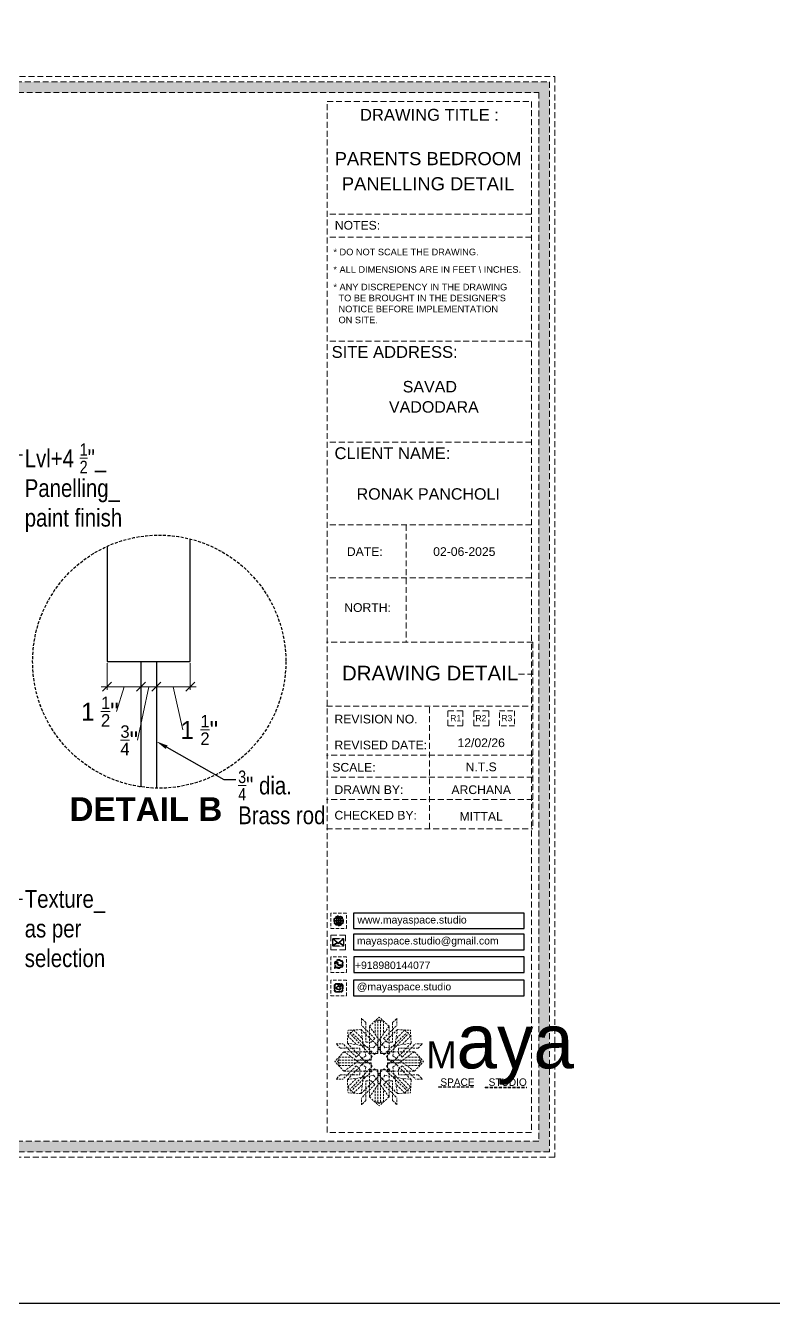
# Model space of a CAD drawing. Header units: millimetres. Extents: x 56222 to 3066687, y -650199 to -121287.
# Drawn here: x 134702 to 134828.1, y -184087.1 to -183871.5 of the extents above; entities that cross this region are included whole.
import ezdxf
from ezdxf import colors
from ezdxf.entities.mleader import LeaderData, LeaderLine
from ezdxf.enums import TextEntityAlignment as Align
from ezdxf.math import Vec2, Vec3

# ---------------------------------------------------------------- set-up
doc = ezdxf.new("R2010")
doc.units = ezdxf.units.MM
doc.header["$MEASUREMENT"] = 0
doc.header["$PDMODE"] = 35
doc.linetypes.add('DASHED', pattern=[0.75, 0.5, -0.25])
doc.linetypes.add('DASHEDX2', pattern=[1.5, 1, -0.5])
doc.layers.get('Defpoints').update_dxf_attribs({"color": 220})
for name, color, linetype, lineweight in [('DIM.', 250, 'Continuous', 13), ('Dimension', 10, 'DASHEDX2', 20), ('FURNITURE', 32, 'Continuous', 9), ('furniture dimensions', 1, 'DASHED', 0), ('NAME PLATE', 7, 'Continuous', 25), ('Text', 7, 'Continuous', 15), ('wall', 7, 'Continuous', 30), ('XX~SLAB ( BEAM )~ ( DIM )', 7, 'Continuous', 9)]:
    doc.layers.add(name, color=color, linetype=linetype, lineweight=lineweight)
doc.styles.add('Arial', font='arial.ttf')
doc.styles.add('century g', font='GOTHIC.TTF')
doc.styles.get("Standard").update_dxf_attribs({"font": 'arial.ttf', "height": 6})
doc.styles.add('style4', font='ARIALN.TTF')
doc.dimstyles.new('Archana', dxfattribs={"dimtxt": 2, "dimasz": 0.75, "dimexe": 0.5, "dimexo": 0.5, "dimgap": 0, "dimtad": 0, "dimzin": 0, "dimdsep": 46, "dimlunit": 4, "dimtxsty": 'century g', "dimblk": 'OBLIQUE', "dimcen": 0, "dimdle": 1, "dimclrd": 256, "dimclre": 256, "dimclrt": 256, "dimadec": 0, "dimazin": 0, "dimtfac": 1, "dimtofl": 0, "dimtmove": 1, "dimatfit": 3, "dimfxl": 1, "dimfxlon": 1, "dimtolj": 1, "dimtzin": 0, "dimlwd": -1, "dimlwe": -1, "dimarcsym": 0})

# ---------------------------------------------------------------- blocks, each defined once
blk = doc.blocks.new('FSFSF')
at = {"color": 42, "lineweight": 5, "true_color": 0xe0ac11}
for p, q in [((28600.03, 143.51), (28600.03, 140.16)), ((28602.15, 141.41), (28600.03, 143.51)), ((28603.86, 139.69), (28608.58, 144.08)), ((28607.9, 142.22), (28606.58, 142.22)), ((28606.58, 142.22), (28606.58, 135.84)), ((28607.9, 142.22), (28608.58, 142.85)), ((28607.9, 142.22), (28607.9, 126.58)), ((28613.31, 139.69), (28608.58, 144.08)), ((28609.27, 142.22), (28608.59, 142.85)), ((28609.27, 142.22), (28609.27, 126.58)), ((28609.27, 142.22), (28610.59, 142.22)), ((28610.59, 142.22), (28610.59, 135.84)), ((28615.02, 141.41), (28617.14, 143.51)), ((28617.14, 143.51), (28617.14, 140.16)), ((28593.19, 131.45), (28593.54, 137.71)), ((28593.39, 135), (28594.56, 136.12)), ((28599.8, 138.06), (28593.54, 137.71)), ((28595.12, 136.69), (28594.53, 136.69)), ((28594.56, 136.12), (28594.56, 136.71)), ((28605.17, 124.98), (28594.56, 136.12)), ((28596.24, 137.86), (28595.12, 136.69)), ((28606.27, 126.08), (28595.12, 136.69)), ((28596.24, 137.86), (28600.47, 133.65)), ((28601.03, 130), (28599.8, 138.06)), ((28599.8, 138.05), (28608.58, 129.56)), ((28606.47, 133.76), (28600.03, 140.16)), ((28602.15, 141.41), (28602.15, 131.95)), ((28603.86, 126.58), (28603.86, 139.69)), ((28603.86, 139.69), (28608.58, 133.02)), ((28613.31, 139.69), (28608.59, 133.02)), ((28617.37, 138.05), (28608.59, 129.56)), ((28610.7, 133.76), (28617.14, 140.16)), ((28610.9, 126.08), (28622.05, 136.69)), ((28612.02, 124.98), (28622.62, 136.12)), ((28613.31, 126.58), (28613.31, 139.69)), ((28615.02, 141.41), (28615.02, 131.95)), ((28616.14, 130), (28617.37, 138.06)), ((28620.93, 137.86), (28616.7, 133.65)), ((28617.37, 138.06), (28623.63, 137.71)), ((28620.93, 137.86), (28622.05, 136.69)), ((28622.05, 136.69), (28622.64, 136.69)), ((28622.62, 136.12), (28622.62, 136.71)), ((28623.8, 135), (28622.62, 136.12)), ((28624, 131.45), (28623.65, 137.71)), ((28587.73, 131.22), (28591.08, 131.22)), ((28589.84, 129.1), (28587.73, 131.22)), ((28597.49, 124.78), (28591.08, 131.22)), ((28593.19, 131.45), (28601.69, 122.67)), ((28601.25, 130.22), (28593.19, 131.45)), ((28593.39, 135), (28597.6, 130.78)), ((28605.86, 129.18), (28601.03, 130)), ((28602.07, 125.39), (28601.25, 130.22)), ((28604.75, 131.95), (28602.15, 131.95)), ((28606.47, 133.76), (28604.75, 131.95)), ((28605.86, 129.18), (28608.58, 133.02)), ((28611.31, 129.18), (28608.59, 133.02)), ((28610.7, 133.76), (28612.42, 131.95)), ((28611.31, 129.18), (28616.14, 130)), ((28612.42, 131.95), (28615.02, 131.95)), ((28615.12, 125.39), (28615.94, 130.22)), ((28623.99, 131.45), (28615.5, 122.67)), ((28615.94, 130.22), (28624, 131.45)), ((28623.8, 135), (28619.59, 130.78)), ((28619.7, 124.78), (28626.1, 131.22)), ((28629.45, 131.22), (28626.1, 131.22)), ((28627.34, 129.1), (28629.45, 131.22)), ((28591.56, 127.39), (28587.17, 122.66)), ((28589.03, 123.35), (28589.03, 124.67)), ((28589.03, 124.67), (28595.4, 124.67)), ((28589.84, 129.1), (28599.29, 129.1)), ((28604.66, 127.39), (28591.56, 127.39)), ((28591.56, 127.39), (28598.23, 122.67)), ((28597.49, 124.78), (28599.29, 126.5)), ((28602.07, 125.39), (28598.23, 122.67)), ((28599.29, 126.5), (28599.29, 129.1)), ((28605.17, 124.98), (28602.97, 122.67)), ((28603.68, 126.54), (28603.68, 127.39)), ((28604.66, 126.54), (28603.68, 126.54)), ((28604.71, 127.57), (28603.86, 127.57)), ((28607.9, 126.58), (28603.86, 126.58)), ((28604.66, 123.35), (28604.66, 127.39)), ((28604.7, 126.58), (28604.71, 127.57)), ((28606.27, 126.08), (28608.58, 128.27)), ((28607.9, 128.92), (28608.58, 129.56)), ((28607.9, 128.92), (28608.58, 128.27)), ((28609.27, 128.92), (28608.59, 129.56)), ((28609.27, 128.92), (28608.59, 128.27)), ((28610.9, 126.08), (28608.59, 128.27)), ((28609.27, 126.58), (28613.31, 126.58)), ((28612.02, 124.98), (28614.21, 122.67)), ((28612.46, 126.58), (28612.46, 127.57)), ((28612.46, 127.57), (28613.31, 127.57)), ((28612.52, 123.35), (28612.52, 127.39)), ((28612.52, 127.39), (28625.63, 127.39)), ((28612.52, 126.54), (28613.51, 126.54)), ((28613.51, 126.54), (28613.51, 127.39)), ((28615.12, 125.39), (28618.96, 122.67)), ((28627.34, 129.1), (28617.89, 129.1)), ((28617.89, 126.5), (28617.89, 129.1)), ((28619.7, 124.78), (28617.89, 126.5)), ((28625.63, 127.39), (28618.96, 122.67)), ((28628.16, 124.67), (28621.78, 124.67)), ((28625.63, 127.39), (28630.02, 122.66)), ((28628.16, 123.35), (28628.16, 124.67)), ((28591.56, 117.94), (28587.17, 122.66)), ((28589.03, 123.35), (28588.4, 122.67)), ((28589.03, 121.98), (28588.4, 122.65)), ((28589.03, 123.35), (28604.66, 123.35)), ((28589.03, 121.98), (28604.66, 121.98)), ((28589.03, 121.98), (28589.03, 120.66)), ((28589.03, 120.66), (28595.4, 120.66)), ((28597.49, 120.54), (28591.08, 114.11)), ((28591.56, 117.94), (28598.23, 122.65)), ((28604.66, 117.94), (28591.56, 117.94)), ((28593.19, 113.88), (28601.69, 122.65)), ((28605.17, 120.35), (28594.56, 109.2)), ((28606.27, 119.15), (28595.12, 108.54)), ((28597.49, 120.54), (28599.29, 118.83)), ((28602.07, 119.94), (28598.23, 122.65)), ((28599.29, 118.83), (28599.29, 116.23)), ((28602.07, 119.94), (28601.25, 115.1)), ((28602.33, 123.35), (28601.69, 122.67)), ((28602.33, 121.98), (28601.69, 122.65)), ((28602.33, 123.35), (28602.97, 122.67)), ((28602.33, 121.98), (28602.97, 122.65)), ((28605.17, 120.35), (28602.97, 122.65)), ((28604.66, 118.78), (28603.68, 118.78)), ((28603.68, 118.78), (28603.68, 117.94)), ((28607.9, 118.65), (28603.86, 118.65)), ((28603.86, 118.65), (28603.86, 105.54)), ((28604.71, 117.66), (28603.86, 117.66)), ((28604.66, 121.98), (28604.66, 117.94)), ((28604.7, 118.65), (28604.71, 117.66)), ((28606.27, 119.15), (28608.58, 116.96)), ((28607.9, 103.01), (28607.9, 118.65)), ((28610.9, 119.15), (28608.59, 116.96)), ((28609.27, 118.65), (28613.31, 118.65)), ((28609.27, 103.01), (28609.27, 118.65)), ((28610.9, 119.15), (28622.05, 108.54)), ((28612.02, 120.35), (28614.21, 122.65)), ((28612.02, 120.35), (28622.62, 109.2)), ((28612.46, 118.65), (28612.46, 117.66)), ((28612.46, 117.66), (28613.31, 117.66)), ((28628.16, 123.35), (28612.52, 123.35)), ((28612.52, 121.98), (28612.52, 117.94)), ((28628.16, 121.98), (28612.52, 121.98)), ((28612.52, 118.78), (28613.51, 118.78)), ((28612.52, 117.94), (28625.63, 117.94)), ((28613.31, 118.65), (28613.31, 105.54)), ((28613.51, 118.78), (28613.51, 117.94)), ((28614.85, 123.35), (28614.21, 122.67)), ((28614.85, 121.98), (28614.21, 122.65)), ((28614.85, 123.35), (28615.5, 122.67)), ((28614.85, 121.98), (28615.5, 122.65)), ((28615.12, 119.94), (28618.96, 122.65)), ((28615.12, 119.94), (28615.94, 115.1)), ((28623.99, 113.88), (28615.5, 122.65)), ((28619.7, 120.54), (28617.89, 118.83)), ((28617.89, 118.83), (28617.89, 116.23)), ((28625.63, 117.94), (28618.96, 122.65)), ((28619.7, 120.54), (28626.1, 114.11)), ((28628.16, 120.66), (28621.78, 120.66)), ((28625.63, 117.94), (28630.02, 122.66)), ((28628.16, 123.35), (28628.78, 122.67)), ((28628.16, 121.98), (28628.78, 122.65)), ((28628.16, 121.98), (28628.16, 120.66)), ((28589.84, 116.23), (28587.73, 114.11)), ((28587.73, 114.11), (28591.08, 114.11)), ((28589.84, 116.23), (28599.29, 116.23)), ((28601.25, 115.1), (28593.19, 113.87)), ((28593.19, 113.87), (28593.54, 107.62)), ((28593.39, 110.32), (28597.6, 114.55)), ((28596.24, 107.37), (28600.47, 111.58)), ((28599.8, 107.17), (28608.58, 115.67)), ((28601.03, 115.23), (28599.8, 107.17)), ((28606.47, 111.47), (28600.03, 105.07)), ((28605.86, 116.05), (28601.03, 115.23)), ((28602.15, 103.82), (28602.15, 113.27)), ((28604.75, 113.27), (28602.15, 113.27)), ((28603.86, 105.54), (28608.58, 112.21)), ((28606.47, 111.47), (28604.75, 113.27)), ((28605.86, 116.05), (28608.58, 112.21)), ((28607.9, 116.31), (28608.58, 116.96)), ((28607.9, 116.31), (28608.58, 115.67)), ((28609.27, 116.31), (28608.59, 116.96)), ((28609.27, 116.31), (28608.59, 115.67)), ((28611.31, 116.05), (28608.59, 112.21)), ((28617.37, 107.17), (28608.59, 115.67)), ((28613.31, 105.54), (28608.59, 112.21)), ((28610.7, 111.47), (28612.42, 113.27)), ((28610.7, 111.47), (28617.14, 105.07)), ((28611.31, 116.05), (28616.14, 115.23)), ((28612.42, 113.27), (28615.02, 113.27)), ((28615.02, 103.82), (28615.02, 113.27)), ((28615.94, 115.1), (28624, 113.87)), ((28616.14, 115.23), (28617.37, 107.17)), ((28620.93, 107.37), (28616.7, 111.58)), ((28627.34, 116.23), (28617.89, 116.23)), ((28623.8, 110.32), (28619.59, 114.55)), ((28624, 113.87), (28623.65, 107.62)), ((28629.45, 114.11), (28626.1, 114.11)), ((28627.34, 116.23), (28629.45, 114.11)), ((28593.39, 110.32), (28594.56, 109.2)), ((28599.8, 107.17), (28593.54, 107.52)), ((28595.12, 108.54), (28594.53, 108.54)), ((28594.56, 109.2), (28594.56, 108.61)), ((28596.24, 107.37), (28595.12, 108.54)), ((28600.03, 101.71), (28600.03, 105.07)), ((28603.86, 105.54), (28608.58, 101.15)), ((28606.58, 103.01), (28606.58, 109.38)), ((28613.31, 105.54), (28608.58, 101.15)), ((28610.59, 103.01), (28610.59, 109.38)), ((28617.14, 101.71), (28617.14, 105.07)), ((28617.37, 107.17), (28623.63, 107.52)), ((28620.93, 107.37), (28622.05, 108.54)), ((28622.05, 108.54), (28622.64, 108.54)), ((28623.8, 110.32), (28622.62, 109.2)), ((28622.62, 109.2), (28622.62, 108.61)), ((28602.15, 103.82), (28600.03, 101.71)), ((28607.9, 103.01), (28606.58, 103.01)), ((28607.9, 103.01), (28608.58, 102.38)), ((28609.27, 103.01), (28608.59, 102.38)), ((28609.27, 103.01), (28610.59, 103.01)), ((28615.02, 103.82), (28617.14, 101.71))]:
    blk.add_line(p, q, dxfattribs=at)
blk = doc.blocks.new('hgwg')
at = {"layer": 'Dimension', "true_color": 0xd39e00}
h = blk.add_hatch(color=42, dxfattribs=at)
h.dxf.hatch_style = 1
h.paths.add_polyline_path([(27505.71, 45.05), (27494.27, 45.05), (27494.27, 44.9), (27505.71, 44.9)])
h = blk.add_hatch(color=42, dxfattribs=at)
h.dxf.hatch_style = 1
h.paths.add_polyline_path([(27523.3, 44.9), (27509.68, 44.9), (27509.68, 44.75), (27523.3, 44.75)])
at = {"layer": 'Dimension', "color": 42, "true_color": 0xd39e00}
for p, q in [((27494.27, 45.05), (27505.71, 45.05)), ((27494.27, 44.9), (27494.27, 45.05)), ((27494.27, 44.9), (27505.71, 44.9)), ((27505.71, 45.05), (27505.71, 44.9)), ((27509.68, 44.9), (27523.3, 44.9)), ((27509.68, 44.9), (27509.68, 44.75)), ((27509.68, 44.75), (27523.3, 44.75)), ((27523.3, 44.75), (27523.3, 44.9))]:
    blk.add_line(p, q, dxfattribs=at)
at = {"layer": 'Dimension', "color": 42, "true_color": 0xd39e00, "attachment_point": 1}
for s, width, insert, char_height in [('{\\fCinzel|b0|i0|c0|p2;\\H1.5x;M\\fAmsterdam One|b0|i0|c0|p2;\\H2x;aya}', 85.3277, (27490.17, 69.17), 6), ('{\\fCinzel|b0|i0|c0|p0;SPACE     STUDIO}', 66.129, (27494.83, 47.86), 2.5)]:
    blk.add_mtext_dynamic_manual_height_columns(s, width=width, gutter_width=30, heights=[0], dxfattribs=dict(at, insert=insert, char_height=char_height))
blk = doc.blocks.new('aggerg')
at = {"layer": 'Dimension', "color": 42, "true_color": 0xd39e00}
blk.add_lwpolyline([(-1.41, 1.41), (1.41, 1.41), (1.41, -1.41), (-1.41, -1.41)], close=True, dxfattribs=at)
at = {"layer": 'NAME PLATE', "lineweight": 0, "insert": (-0.03, 0.62), "char_height": 1.151, "width": 2.2458, "attachment_point": 2, "style": 'Arial'}
blk.add_mtext('R3', dxfattribs=at)
blk = doc.blocks.new('QEGW4TG')
at = {"layer": 'Dimension', "true_color": 0x000000}
h = blk.add_hatch(color=18, dxfattribs=at)
h.dxf.hatch_style = 1
h.paths.add_polyline_path([(2.69, 1.93, 0.170513), (2.95, 1.97, 0.190337), (3.11, 2.18, 0.466684), (3.03, 2.29), (2.79, 2.37, 0.273721), (2.69, 2.34, 0.040749), (2.63, 2.27, -0.441282), (2.53, 2.25, -0.11828), (2.06, 2.64, -0.441282), (2.07, 2.74, 0.040749), (2.13, 2.81, 0.290083), (2.14, 2.92), (2.01, 3.18, 0.316231), (1.91, 3.2, 0.190337), (1.73, 3, 0.170513), (1.72, 2.74, 0.252784)], flags=0)
h.paths.add_polyline_path([(1.19, 1.98), (1.03, 1.3, 0.550912), (1.11, 1.23), (1.75, 1.39, 6.344125)])
h.paths.add_polyline_path([(1.81, 1.7), (1.4, 1.6), (1.5, 2.03, -9.071339)], flags=16)
h.paths.add_polyline_path([(2.95, 1.97, -0.203224), (2.64, 1.94, -0.231509), (1.75, 2.69, -0.209023), (1.73, 3, -0.17811), (1.89, 3.19, -0.370089), (2.01, 3.18), (2.17, 2.86, -0.071517), (2.06, 2.73, 0.321676), (2.05, 2.65, 0.126524), (2.55, 2.24, 0.312216), (2.62, 2.26, -0.041087), (2.68, 2.34, -0.290673), (2.79, 2.37), (3.13, 2.26, -0.24764)], flags=0)
h = blk.add_hatch(color=18, dxfattribs=at)
h.dxf.hatch_style = 1
h.paths.add_polyline_path([(2.69, 2.34, 0.040749), (2.63, 2.27, -0.441282), (2.53, 2.25, -0.11828), (2.06, 2.64, -0.441282), (2.07, 2.74, 0.040749), (2.13, 2.81, 0.290083), (2.14, 2.92), (2.01, 3.18, 0.316231), (1.91, 3.2, 0.190337), (1.73, 3, 0.170513), (1.72, 2.74, 0.252784), (2.69, 1.93, 0.170513), (2.95, 1.97, 0.190337), (3.11, 2.18, 0.466684), (3.03, 2.29), (2.79, 2.37, 0.273721)])
for p, q in [((1.19, 1.98), (1.03, 1.3)), ((1.1, 1.23), (1.75, 1.39)), ((1.5, 2.03), (1.4, 1.6)), ((1.4, 1.6), (1.81, 1.7)), ((2.01, 3.18), (2.14, 2.92)), ((3.07, 2.28), (2.8, 2.36))]:
    blk.add_line(p, q)
blk.add_lwpolyline([(0, 0), (4.68, 0), (4.68, 4.68), (0, 4.68)], close=True)
for centre, radius, start, end in [((2.39, 2.56), 1.34, 241.4727, 205.6422), ((1.09, 1.29), 0.0598, 164.8483, 282.1458), ((2.39, 2.56), 1.04, 235.9962, 210.8333), ((2.09, 2.87), 0.39, 159.7007, 198.4072), ((2.96, 3.23), 1.33, 201.4218, 258.1669), ((2.07, 2.87), 0.364, 118.9685, 159.3648), ((1.94, 3.12), 0.0896, 41.8985, 123.1344), ((2.11, 2.68), 0.066, 135.9932, 224.8892), ((1.67, 3.16), 0.586, 312.4617, 321.8728), ((3.12, 3.42), 1.31, 216.5455, 243.5279), ((2.05, 2.87), 0.104, 320.3924, 28.6971), ((2.57, 2.3), 0.066, 234.2482, 323.1441), ((3.11, 1.94), 0.586, 137.2645, 146.6756), ((2.76, 2.27), 0.104, 70.4402, 138.745), ((2.75, 2.31), 0.39, 260.7301, 299.4366), ((2.76, 2.29), 0.364, 299.7725, 340.1688), ((3.03, 2.2), 0.0896, 336.0029, 57.2388)]:
    blk.add_arc(centre, radius, start, end)
blk = doc.blocks.new('ASGERG')
at = {"layer": 'Dimension', "true_color": 0x000000}
h = blk.add_hatch(color=18, dxfattribs=at)
h.dxf.hatch_style = 1
h.paths.add_polyline_path([(0.99, 1.7, 0.402382), (1.83, 1.03), (2.96, 1.03, 0.353872), (3.66, 1.7), (3.66, 2.99, 0.402382), (2.83, 3.67), (1.69, 3.67, 0.353872), (0.99, 2.99)])
h.paths.add_polyline_path([(1.27, 2.85, -0.426145), (1.72, 3.4), (2.85, 3.4, -0.402382), (3.38, 2.97), (3.38, 1.85, -0.426145), (2.94, 1.3), (1.8, 1.3, -0.402382), (1.27, 1.72)], flags=16)
h.paths.add_polyline_path([(3.02, 2.35, -1), (1.64, 2.35, -1)], flags=0)
h.paths.add_polyline_path([(2.74, 2.35, -1), (1.92, 2.35, -1)], flags=0)
h.paths.add_polyline_path([(3.19, 3.02, -1), (2.86, 3.02, -1)], flags=0)
h.paths.add_polyline_path([(1.64, 2.35, 1), (3.02, 2.35, 1)], flags=0)
h = blk.add_hatch(color=18, dxfattribs=at)
h.dxf.hatch_style = 1
h.paths.add_polyline_path([(1.64, 2.35, 1), (3.02, 2.35, 1)])
h.paths.add_polyline_path([(2.74, 2.35, -1), (1.92, 2.35, -1)], flags=16)
h = blk.add_hatch(color=18, dxfattribs=at)
h.dxf.hatch_style = 1
h.paths.add_polyline_path([(3.19, 3.02, 1), (2.86, 3.02, 1)])
for p, q in [((0.99, 2.99), (0.99, 1.7)), ((1.27, 2.97), (1.27, 1.72)), ((1.69, 3.67), (2.96, 3.67)), ((1.69, 1.03), (2.96, 1.03)), ((2.94, 3.4), (1.72, 3.4)), ((2.94, 1.3), (1.72, 1.3)), ((3.38, 2.97), (3.38, 1.72)), ((3.66, 2.99), (3.66, 1.7))]:
    blk.add_line(p, q)
blk.add_lwpolyline([(0, 0), (4.68, 0), (4.68, 4.68), (0, 4.68)], close=True)
for centre, radius in [((2.33, 2.35), 0.694), ((2.33, 2.35), 0.414), ((3.02, 3.02), 0.168)]:
    blk.add_circle(centre, radius)
for centre, radius, start, end in [((1.76, 2.89), 0.778, 94.8631, 172.8127), ((1.76, 1.8), 0.778, 187.1873, 265.1369), ((1.76, 2.91), 0.491, 94.8631, 172.8127), ((1.76, 1.78), 0.491, 187.1873, 265.1369), ((2.9, 2.91), 0.491, 7.1873, 85.1369), ((2.9, 1.78), 0.491, 274.8631, 352.8127), ((2.89, 2.89), 0.778, 7.1873, 85.1369), ((2.89, 1.8), 0.778, 274.8631, 352.8127)]:
    blk.add_arc(centre, radius, start, end)
blk = doc.blocks.new('DTGWEGEARG')
at = {"layer": 'Dimension', "true_color": 0x000000}
h = blk.add_hatch(color=18, dxfattribs=at)
h.dxf.hatch_style = 1
h.paths.add_polyline_path([(3.83, 2.34, 1), (0.85, 2.34, 1)])
h.paths.add_polyline_path([(2.51, 1.01, 0.105795), (2.96, 1.58, -0.055205), (3.3, 1.41, -0.169822)], flags=16)
h.paths.add_polyline_path([(2.41, 1.12), (2.41, 1.69, -0.058279), (2.81, 1.63, -0.103353)], flags=16)
h.paths.add_polyline_path([(2.26, 1.13, -0.101741), (1.87, 1.63, -0.057171), (2.26, 1.69)], flags=16)
h.paths.add_polyline_path([(2.17, 1.01, -0.169822), (1.38, 1.41, -0.055205), (1.72, 1.58, 0.105795)], flags=16)
h.paths.add_polyline_path([(3.02, 1.72, 0.081336), (3.13, 2.27), (3.68, 2.27, -0.152069), (3.4, 1.52, 0.05687)], flags=16)
h.paths.add_polyline_path([(2.87, 1.77, 0.061945), (2.41, 1.84), (2.41, 2.27), (2.98, 2.27, -0.081344)], flags=16)
h.paths.add_polyline_path([(2.26, 1.84, 0.060923), (1.8, 1.77, -0.081344), (1.7, 2.27), (2.26, 2.27)], flags=16)
h.paths.add_polyline_path([(1.66, 1.72, 0.05687), (1.28, 1.52, -0.152069), (1, 2.27), (1.55, 2.27, 0.081336)], flags=16)
h.paths.add_polyline_path([(2.41, 2.42), (2.41, 2.83, 0.061945), (2.87, 2.91, -0.080009), (2.98, 2.42)], flags=16)
h.paths.add_polyline_path([(3.13, 2.42, 0.080116), (3.02, 2.96, 0.05687), (3.4, 3.16, 0.028258), (3.3, 3.27, -0.055205), (2.96, 3.1, 0.105795), (2.51, 3.67, -0.36029), (3.68, 2.42)], flags=16)
h.paths.add_polyline_path([(2.26, 2.42), (1.7, 2.42, -0.080009), (1.8, 2.91, 0.060923), (2.26, 2.84)], flags=16)
h.paths.add_polyline_path([(1.55, 2.42), (1, 2.42, -0.150466), (1.28, 3.16, 0.05687), (1.66, 2.96, 0.080116)], flags=16)
h.paths.add_polyline_path([(2.41, 2.98), (2.41, 3.56, -0.103353), (2.81, 3.05, -0.058279)], flags=16)
h.paths.add_polyline_path([(2.26, 2.99, -0.057171), (1.87, 3.05, -0.101741), (2.26, 3.55)], flags=16)
h.paths.add_polyline_path([(1.72, 3.1, -0.055205), (1.38, 3.27, -0.169822), (2.17, 3.67, 0.105795)], flags=16)
blk.add_lwpolyline([(0, 0), (4.68, 0), (4.68, 4.68), (0, 4.68)], close=True)
at = {"layer": 'Dimension', "color": 18, "true_color": 0x000000}
for p, q in [((1, 2.42), (1.55, 2.42)), ((1, 2.27), (1.55, 2.27)), ((1.7, 2.42), (2.26, 2.42)), ((1.7, 2.27), (2.26, 2.27)), ((2.26, 3.55), (2.26, 2.99)), ((2.26, 2.84), (2.26, 2.42)), ((2.26, 2.27), (2.26, 1.84)), ((2.26, 1.69), (2.26, 1.13)), ((2.41, 3.56), (2.41, 2.98)), ((2.41, 2.83), (2.41, 2.42)), ((2.41, 2.42), (2.98, 2.42)), ((2.41, 2.27), (2.98, 2.27)), ((2.41, 2.27), (2.41, 1.84)), ((2.41, 1.69), (2.41, 1.12)), ((3.13, 2.42), (3.68, 2.42)), ((3.13, 2.27), (3.68, 2.27))]:
    blk.add_line(p, q, dxfattribs=at)
blk.add_circle((2.34, 2.34), 1.49, dxfattribs=at)
for centre, radius, start, end in [((2.34, 2.34), 1.34, 142.3819, 176.6093), ((2.34, 2.34), 1.34, 183.0315, 217.6181), ((2.34, 4.74), 1.9, 236.1399, 249.1595), ((2.34, -0.06), 1.9, 110.8405, 123.8601), ((2.34, 2.34), 1.34, 97.3549, 135.9073), ((2.34, 4.74), 1.75, 236.7417, 249.3811), ((2.34, -0.06), 1.75, 110.6189, 123.2583), ((2.34, 2.34), 1.34, 224.0927, 262.6451), ((3.28, 2.34), 1.73, 159.0567, 177.3789), ((3.28, 2.34), 1.73, 182.3435, 200.9433), ((3.28, 2.34), 1.58, 158.8325, 177.1302), ((3.28, 2.34), 1.58, 182.5658, 201.1675), ((3.28, 2.34), 1.73, 129.9301, 154.0867), ((3.28, 2.34), 1.73, 205.9133, 230.0699), ((2.34, 4.74), 1.9, 253.6799, 267.6253), ((2.34, -0.06), 1.9, 92.3747, 106.3201), ((3.28, 2.34), 1.58, 130.1073, 153.3446), ((2.34, 4.74), 1.75, 254.3336, 267.422), ((2.34, -0.06), 1.75, 92.578, 105.6664), ((3.28, 2.34), 1.58, 206.6554, 229.8927), ((1.4, 2.34), 1.58, 26.6554, 50.2584), ((2.34, 4.74), 1.75, 272.3248, 285.6664), ((2.34, 4.74), 1.9, 272.1415, 286.3201), ((2.34, -0.06), 1.9, 73.6799, 87.8585), ((2.34, -0.06), 1.75, 74.3336, 87.6752), ((1.4, 2.34), 1.58, 309.7416, 333.3446), ((2.34, 2.34), 1.34, 3.3907, 82.6451), ((1.4, 2.34), 1.73, 25.9133, 50.0699), ((1.4, 2.34), 1.73, 309.9301, 334.0867), ((2.34, 2.34), 1.34, 277.3549, 315.9073), ((1.4, 2.34), 1.58, 2.8698, 21.1675), ((1.4, 2.34), 1.58, 338.8325, 357.4342), ((2.34, 4.74), 1.75, 290.6189, 303.2583), ((2.34, -0.06), 1.75, 56.7417, 69.3811), ((2.34, 4.74), 1.9, 290.8405, 303.8601), ((1.4, 2.34), 1.73, 2.6211, 20.9433), ((1.4, 2.34), 1.73, 339.0567, 357.6565), ((2.34, -0.06), 1.9, 56.1399, 69.1595), ((2.34, 2.34), 1.34, 322.3819, 356.9685)]:
    blk.add_arc(centre, radius, start, end, dxfattribs=at)
blk = doc.blocks.new('_Oblique')
at = {"layer": 'wall', "color": 0, "lineweight": -2}
blk.add_line((-0.5, -0.5), (0.5, 0.5), dxfattribs=at)
blk = doc.blocks.new('*D476')
at = {"layer": 'Defpoints', "color": 0, "linetype": 'Continuous', "lineweight": 30, "transparency": 16777216}
for p in [(134715.72, -183975.12), (134721.44, -183975.12), (134721.44, -183983.07)]:
    blk.add_point(p, dxfattribs=at)
at = {"layer": 'furniture dimensions', "color": 5, "linetype": 'ByBlock', "transparency": 16777216}
blk.add_line((134715.72, -183979.07), (134715.72, -183983.57), dxfattribs=at)
at = {"layer": 'furniture dimensions', "color": 5, "linetype": 'Continuous', "transparency": 16777216}
for p, q in [((134721.44, -183979.07), (134721.44, -183983.57)), ((134714.72, -183983.07), (134722.44, -183983.07)), ((134718.58, -183983.07), (134717.3, -183987.27))]:
    blk.add_line(p, q, dxfattribs=at)
at = {"layer": 'furniture dimensions', "color": 5, "linetype": 'Continuous', "transparency": 16777216, "xscale": 1.5, "yscale": 1.5, "zscale": 1.5, "rotation": 180}
blk.add_blockref('_Oblique', (134715.72, -183983.07), dxfattribs=at)
at = {"layer": 'furniture dimensions', "color": 5, "linetype": 'Continuous', "transparency": 16777216, "xscale": 1.5, "yscale": 1.5, "zscale": 1.5}
blk.add_blockref('_Oblique', (134721.44, -183983.07), dxfattribs=at)
at = {"layer": 'furniture dimensions', "linetype": 'Continuous', "lineweight": 0, "transparency": 16777216, "insert": (134714.51, -183987.27), "char_height": 3, "attachment_point": 5, "style": 'century g'}
blk.add_mtext('\\A1;1 {\\H0.7x;\\S1/2;}"', dxfattribs=at)
blk = doc.blocks.new('*D477')
at = {"layer": 'Defpoints', "color": 0, "linetype": 'Continuous', "lineweight": 30, "transparency": 16777216}
for p in [(134721.44, -183975.12), (134724.03, -183975.12), (134724.03, -183983.07)]:
    blk.add_point(p, dxfattribs=at)
at = {"layer": 'furniture dimensions', "color": 5, "linetype": 'ByBlock', "transparency": 16777216}
blk.add_line((134721.44, -183979.07), (134721.44, -183983.57), dxfattribs=at)
at = {"layer": 'furniture dimensions', "color": 5, "linetype": 'Continuous', "transparency": 16777216}
for p, q in [((134724.03, -183979.07), (134724.03, -183983.57)), ((134720.44, -183983.07), (134725.03, -183983.07)), ((134722.74, -183983.07), (134720.83, -183992.1))]:
    blk.add_line(p, q, dxfattribs=at)
at = {"layer": 'furniture dimensions', "color": 5, "linetype": 'Continuous', "transparency": 16777216, "xscale": 1.5, "yscale": 1.5, "zscale": 1.5, "rotation": 180}
blk.add_blockref('_Oblique', (134721.44, -183983.07), dxfattribs=at)
at = {"layer": 'furniture dimensions', "color": 5, "linetype": 'Continuous', "transparency": 16777216, "xscale": 1.5, "yscale": 1.5, "zscale": 1.5}
blk.add_blockref('_Oblique', (134724.03, -183983.07), dxfattribs=at)
at = {"layer": 'furniture dimensions', "linetype": 'Continuous', "lineweight": 0, "transparency": 16777216, "insert": (134719.45, -183992.1), "char_height": 3, "attachment_point": 5, "style": 'century g'}
blk.add_mtext('\\A1;{\\H0.7x;\\S3/4;}"', dxfattribs=at)
blk = doc.blocks.new('*D478')
at = {"layer": 'Defpoints', "color": 0, "linetype": 'Continuous', "lineweight": 30, "transparency": 16777216}
for p in [(134724.03, -183975.12), (134729.75, -183975.12), (134729.75, -183983.07)]:
    blk.add_point(p, dxfattribs=at)
at = {"layer": 'furniture dimensions', "color": 5, "linetype": 'ByBlock', "transparency": 16777216}
blk.add_line((134724.03, -183979.07), (134724.03, -183983.57), dxfattribs=at)
at = {"layer": 'furniture dimensions', "color": 5, "linetype": 'Continuous', "transparency": 16777216}
for p, q in [((134729.75, -183979.07), (134729.75, -183983.57)), ((134723.03, -183983.07), (134730.75, -183983.07)), ((134726.89, -183983.07), (134728.47, -183990.36))]:
    blk.add_line(p, q, dxfattribs=at)
at = {"layer": 'furniture dimensions', "color": 5, "linetype": 'Continuous', "transparency": 16777216, "xscale": 1.5, "yscale": 1.5, "zscale": 1.5, "rotation": 180}
blk.add_blockref('_Oblique', (134724.03, -183983.07), dxfattribs=at)
at = {"layer": 'furniture dimensions', "color": 5, "linetype": 'Continuous', "transparency": 16777216, "xscale": 1.5, "yscale": 1.5, "zscale": 1.5}
blk.add_blockref('_Oblique', (134729.75, -183983.07), dxfattribs=at)
at = {"layer": 'furniture dimensions', "linetype": 'Continuous', "lineweight": 0, "transparency": 16777216, "insert": (134731.27, -183990.36), "char_height": 3, "attachment_point": 5, "style": 'century g'}
blk.add_mtext('\\A1;1 {\\H0.7x;\\S1/2;}"', dxfattribs=at)

msp = doc.modelspace()

# ---------------------------------------------------------------- hatches: boundary and pattern name
at = {"layer": 'Dimension', "true_color": 0xd39e00}
h = msp.add_hatch(color=42, dxfattribs=at)
h.paths.add_polyline_path([(134533.86, -183881.036), (134533.86, -184061.545), (134790.31, -184061.545), (134790.31, -183881.036)])
h.paths.add_polyline_path([(134535.66, -183882.836), (134788.51, -183882.836), (134788.51, -184059.745), (134535.66, -184059.745)], flags=16)
at = {"layer": 'Dimension', "true_color": 0x000000}
h = msp.add_hatch(color=18, dxfattribs=at)
h.dxf.hatch_style = 1
h.paths.add_polyline_path([(134755.449, -184026.867, 0.4142136), (134755.64, -184026.676), (134755.64, -184025.721, 0.4142136), (134755.449, -184025.53), (134753.931, -184025.53, 0.4142136), (134753.74, -184025.721), (134753.74, -184026.676, 0.4142136), (134753.931, -184026.867)])
h.paths.add_polyline_path([(134754.831, -184026.292), (134755.534, -184026.761, -0.1989124), (134755.449, -184026.796), (134753.931, -184026.796, -0.1989124), (134753.846, -184026.761), (134754.549, -184026.292), (134754.69, -184026.424)], flags=16)
h.paths.add_polyline_path([(134754.69, -184026.326), (134753.917, -184025.602, -0.0287833), (134753.931, -184025.601), (134755.449, -184025.601, -0.0287833), (134755.463, -184025.602)], flags=16)
h.paths.add_polyline_path([(134754.885, -184026.241), (134755.532, -184025.635, -0.2024819), (134755.569, -184025.721), (134755.569, -184026.676, -0.043076), (134755.567, -184026.697)], flags=16)
h.paths.add_polyline_path([(134754.495, -184026.241), (134753.813, -184026.697, -0.043076), (134753.811, -184026.676), (134753.811, -184025.721, -0.2024819), (134753.848, -184025.635)], flags=16)

# ---------------------------------------------------------------- linework, layer by layer
at = {"color": 18, "true_color": 0x000000, "elevation": 0.119}
for points in [[(134757.293, -184023.874), (134786.028, -184023.874), (134786.028, -184021.248), (134757.293, -184021.248)], [(134757.293, -184027.459), (134786.028, -184027.459), (134786.028, -184024.833), (134757.293, -184024.833)], [(134757.307, -184031.282), (134786.028, -184031.282), (134786.028, -184028.656), (134757.307, -184028.656)], [(134757.293, -184035.197), (134786.028, -184035.197), (134786.028, -184032.571), (134757.293, -184032.571)]]:
    msp.add_lwpolyline(points, close=True, dxfattribs=at)
at = {"layer": 'Dimension', "color": 42, "true_color": 0xd39e00}
for p, q in [((134787.291, -183903.358, 0.119), (134752.832, -183903.358, 0.119)), ((134787.291, -183907.24, 0.119), (134752.832, -183907.24, 0.119)), ((134787.291, -183924.754, 0.119), (134752.832, -183924.754, 0.119)), ((134787.291, -183941.834, 0.119), (134752.832, -183941.834, 0.119)), ((134787.291, -183955.752, 0.119), (134752.832, -183955.752, 0.119)), ((134766.165, -183955.752, 0.119), (134766.165, -183975.534, 0.119)), ((134787.291, -183964.706, 0.119), (134752.832, -183964.706, 0.119)), ((134787.5, -183975.534, 0.119), (134752.725, -183975.534, 0.119)), ((134787.5, -183975.534, 0.119), (134787.5, -184007.031, 0.119)), ((134785.101, -183980.934, 0.119), (134787.5, -183980.934, 0.119)), ((134752.725, -183986.333, 0.119), (134787.5, -183986.333, 0.119)), ((134770.113, -184007.031, 0.119), (134770.113, -183986.333, 0.119)), ((134787.5, -183994.613, 0.119), (134752.725, -183994.613, 0.119)), ((134787.5, -183998.341, 0.119), (134752.725, -183998.341, 0.119)), ((134787.5, -184002.07, 0.119), (134752.725, -184002.07, 0.119)), ((134752.725, -184007.031, 0.119), (134787.5, -184007.031, 0.119))]:
    msp.add_line(p, q, dxfattribs=at)
at = {"layer": 'Dimension', "color": 18, "true_color": 0x000000}
for p, q in [((134753.74, -184025.721, 0.119), (134753.74, -184026.676, 0.119)), ((134753.811, -184025.721, 0.119), (134753.811, -184026.676, 0.119)), ((134753.813, -184026.697, 0.119), (134754.495, -184026.241, 0.119)), ((134753.846, -184026.761, 0.119), (134754.549, -184026.292, 0.119)), ((134753.848, -184025.635, 0.119), (134754.495, -184026.241, 0.119)), ((134753.917, -184025.602, 0.119), (134754.69, -184026.326, 0.119)), ((134753.931, -184025.53, 0.119), (134755.449, -184025.53, 0.119)), ((134753.931, -184025.601, 0.119), (134755.449, -184025.601, 0.119)), ((134754.549, -184026.292, 0.119), (134754.69, -184026.424, 0.119)), ((134754.69, -184026.326, 0.119), (134755.463, -184025.602, 0.119)), ((134754.69, -184026.424, 0.119), (134754.831, -184026.292, 0.119)), ((134755.534, -184026.761, 0.119), (134754.831, -184026.292, 0.119)), ((134754.885, -184026.241, 0.119), (134755.532, -184025.635, 0.119)), ((134755.567, -184026.697, 0.119), (134754.885, -184026.241, 0.119)), ((134755.569, -184025.721, 0.119), (134755.569, -184026.676, 0.119)), ((134755.64, -184025.721, 0.119), (134755.64, -184026.676, 0.119)), ((134753.931, -184026.796, 0.119), (134755.449, -184026.796, 0.119)), ((134753.931, -184026.867, 0.119), (134755.449, -184026.867, 0.119))]:
    msp.add_line(p, q, dxfattribs=at)
at = {"layer": 'Dimension', "color": 42, "true_color": 0xd39e00, "elevation": 0.119}
for points in [[(134532.96, -183880.136), (134791.209, -183880.136), (134791.209, -184062.445), (134532.96, -184062.445)], [(134533.86, -183881.036), (134790.31, -183881.036), (134790.31, -184061.545), (134533.86, -184061.545)], [(134535.66, -183882.836), (134788.51, -183882.836), (134788.51, -184059.745), (134535.66, -184059.745)], [(134752.832, -184058.264), (134752.832, -183884.317), (134787.291, -183884.317), (134787.291, -184058.264)], [(134773.191, -183987.134), (134775.728, -183987.134), (134775.728, -183989.672), (134773.191, -183989.672)], [(134777.538, -183987.134), (134780.075, -183987.134), (134780.075, -183989.672), (134777.538, -183989.672)]]:
    msp.add_lwpolyline(points, close=True, dxfattribs=at)
at = {"layer": 'Dimension', "elevation": 0.119}
msp.add_lwpolyline([(134753.44, -184027.479), (134755.937, -184027.479), (134755.937, -184024.981), (134753.44, -184024.981)], close=True, dxfattribs=at)
at = {"layer": 'Dimension', "color": 18, "true_color": 0x000000}
for centre, radius, start, end in [((134753.931, -184025.721, 0.119), 0.191, 90, 180), ((134753.931, -184025.721, 0.119), 0.119, 134.21354, 180), ((134753.931, -184025.721, 0.119), 0.119, 90, 96.59481), ((134755.449, -184025.721, 0.119), 0.191, 0, 90), ((134755.449, -184025.721, 0.119), 0.119, 83.40519, 90), ((134755.449, -184025.721, 0.119), 0.119, 0, 45.78646), ((134753.931, -184026.676, 0.119), 0.191, 180, 270), ((134753.931, -184026.676, 0.119), 0.119, 180, 189.86619), ((134753.931, -184026.676, 0.119), 0.119, 224.99995, 270), ((134755.449, -184026.676, 0.119), 0.191, 270, 0), ((134755.449, -184026.676, 0.119), 0.119, 270, 315.00005), ((134755.449, -184026.676, 0.119), 0.119, 350.13381, 0)]:
    msp.add_arc(centre, radius, start, end, dxfattribs=at)
at = {"layer": 'FURNITURE', "lineweight": 30}
for p, q in [((134715.724, -183959.373), (134715.724, -183978.831)), ((134729.746, -183978.831), (134729.746, -183958.132)), ((134715.724, -183978.831), (134729.746, -183978.831))]:
    msp.add_line(p, q, dxfattribs=at)
msp.add_lwpolyline([(134721.439, -183999.959), (134721.439, -183978.831), (134724.031, -183978.831), (134724.031, -184000.176)], dxfattribs=at)
at = {"layer": 'furniture dimensions', "color": 1, "lineweight": 30}
msp.add_circle((134724.514, -183978.831), 21.351, dxfattribs=at)
at = {"layer": 'XX~SLAB ( BEAM )~ ( DIM )', "color": 3, "lineweight": 30}
msp.add_lwpolyline([(133742.493, -183380.928), (135103.431, -183380.928), (135103.431, -184087.118), (133742.493, -184087.118)], close=True, dxfattribs=at)

# ---------------------------------------------------------------- block references
at = {"layer": 'Dimension', "xscale": 0.5614242665227817, "yscale": 0.5614242665227817, "zscale": 0.5614242665227817}
msp.add_blockref('DTGWEGEARG', (134753.454, -184023.874, 0.119), dxfattribs=at)
at = {"layer": 'Dimension', "color": 42, "true_color": 0xd39e00}
for name, p, xscale, yscale, zscale in [('QEGW4TG', (134753.467, -184031.282, 0.119), 0.5614242665227817, 0.5614242665227817, 0.5614242665227817), ('ASGERG', (134753.454, -184035.197, 0.119), 0.5614242665227817, 0.5614242665227817, 0.5614242665227817), ('FSFSF', (124769.25, -184089.135, 0.119), 0.3492784604035831, 0.3492784604035831, 0.3492784604035831), ('hgwg', (120757.35, -184073.541, 0.119), 0.5097164633279612, 0.5097164633279612, 0.5097164633279612)]:
    msp.add_blockref(name, p, dxfattribs=dict(at, xscale=xscale, yscale=yscale, zscale=zscale))
at = {"layer": 'NAME PLATE', "xscale": 0.8999068429130332, "yscale": 0.8999068429130332, "zscale": 0.8999068429130332}
msp.add_blockref('aggerg', (134783.153, -183988.403, 0.119), dxfattribs=at)

# ---------------------------------------------------------------- texts
at = {"color": 18, "true_color": 0x000000, "char_height": 1.25532, "attachment_point": 1}
for s, width, gutter_width, insert in [('www.mayaspace.studio', 8.43007, 7.052, (134757.942, -184021.761, 0.119)), ('mayaspace.studio@gmail.com', 5.25926, 4.399, (134757.842, -184025.302, 0.119)), ('+918980144077', 20.50867, 4.399, (134757.517, -184029.432, 0.119)), ('@mayaspace.studio', 5.25926, 4.399, (134757.842, -184033.041, 0.119))]:
    msp.add_mtext_dynamic_manual_height_columns(s, width=width, gutter_width=gutter_width, heights=[0], dxfattribs=dict(at, insert=insert))
at = {"layer": 'DIM.', "color": 1, "insert": (134709.384, -184001.708), "char_height": 4, "attachment_point": 1}
msp.add_mtext_dynamic_manual_height_columns('{\\fArial|b1|i0|c0|p34;DETAIL B}', width=111.55884, gutter_width=1, heights=[0], dxfattribs=at)
at = {"layer": 'NAME PLATE', "style": 'Arial'}
for s, height, p in [('DRAWING TITLE : ', 1.99913, (134770.47, -183887.572, 0.119)), ('PARENTS BEDROOM', 2.21651, (134769.837, -183895.074, -0.013)), ('PANELLING DETAIL', 2.21651, (134769.849, -183899.318, -0.013)), ('NOTES:', 1.4689, (134757.944, -183905.948, 0.119)), ('SITE ADDRESS:', 1.99913, (134764.212, -183927.586, 0.119)), (' SAVAD ', 1.9325, (134770.146, -183933.41, 0.027)), ('VADODARA', 1.9325, (134770.824, -183936.828, 0.027)), ('CLIENT NAME:', 1.99913, (134763.848, -183944.666, 0.119)), ('RONAK PANCHOLI    ', 1.93253, (134771.374, -183951.512, 0.027)), ('DATE:', 1.4689, (134759.176, -183961.003, 0.119)), ('02-06-2025', 1.4689, (134775.962, -183961.003, 0.119)), ('NORTH:', 1.4689, (134759.644, -183970.446, 0.119)), ('DRAWING DETAIL', 2.47157, (134770.194, -183982.006, 0.119)), ('REVISION NO.', 1.46887, (134761.072, -183989.261, 0.119)), ('REVISED DATE: ', 1.46887, (134762.156, -183993.64, 0.119)), ('SCALE:', 1.4689, (134757.353, -183997.397, 0.119)), ('DRAWN BY:', 1.4689, (134759.874, -184001.172, 0.119)), ('ARCHANA', 1.4689, (134778.806, -184001.177, 0.119)), ('CHECKED BY:', 1.46887, (134761.016, -184005.481, 0.119)), ('MITTAL', 1.4689, (134778.806, -184005.676, 0.119))]:
    msp.add_text(s, height=height, dxfattribs=at).set_placement(p, align=Align.CENTER)
for s, p in [('R1', (134773.58, -183988.881, 0.119)), ('R2', (134777.832, -183988.881, 0.119))]:
    msp.add_text(s, height=1.0355, dxfattribs=at).set_placement(p)
at = {"layer": 'NAME PLATE', "char_height": 1.11095, "width": 42.92178, "attachment_point": 1, "style": 'Arial'}
for s, insert in [('* DO NOT SCALE THE DRAWING.', (134753.884, -183909.163, 0.119)), ('* ALL DIMENSIONS ARE IN FEET \\\\ INCHES.', (134753.884, -183912.117, 0.119)), ("* ANY DISCREPENCY IN THE DRAWING \\P  TO BE BROUGHT IN THE DESIGNER'S\\P  NOTICE BEFORE IMPLEMENTATION \\P  ON SITE.", (134753.884, -183915.071, 0.119))]:
    msp.add_mtext(s, dxfattribs=dict(at, insert=insert))
at = {"layer": 'NAME PLATE', "lineweight": 0, "char_height": 1.4689, "attachment_point": 2, "style": 'Arial'}
for s, insert, width in [('12/02/26', (134778.806, -183991.789, 0.119), 12.72947), ('N.T.S', (134778.806, -183995.855, 0.119), 2.86684)]:
    msp.add_mtext(s, dxfattribs=dict(at, insert=insert, width=width))

# ---------------------------------------------------------------- dimensions: what is measured, and where the dimension line sits
at = {"layer": 'furniture dimensions', "color": 5, "linetype": 'Continuous', "lineweight": 0}
for base, p1, p2, text, picture, middle in [((134721.439, -183983.066), (134715.724, -183975.119), (134721.439, -183975.119), '1 {\\H0.7x;\\S1/2;}"', '*D476', (134717.303, -183987.266)), ((134724.031, -183983.066), (134721.439, -183975.119), (134724.031, -183975.119), '{\\H0.7x;\\S3/4;}"', '*D477', (134720.827, -183992.101)), ((134729.746, -183983.066), (134724.031, -183975.119), (134729.746, -183975.119), '1 {\\H0.7x;\\S1/2;}"', '*D478', (134728.474, -183990.364))]:
    dim = msp.add_linear_dim(base=base, p1=p1, p2=p2, text=text, dimstyle='Archana', override={"dimtxt": 3, "dimasz": 1.5, "dimdec": 1, "dimclrd": 5, "dimclre": 5, "dimfxl": 4}, dxfattribs=at)
    dim.commit()
    dim.dimension.update_dxf_attribs({"geometry": picture, "text_midpoint": middle, "dimtype": 160})

# ---------------------------------------------------------------- leaders
at = {"layer": 'Text', "color": 1, "lineweight": 0, "ltscale": 20}
ml = msp.add_multileader_mtext('Standard', dxfattribs=at)
ml.set_content('\\A1;Lvl+4 {\\H0.7x;\\S1/2;}"_\\PPanelling_\\Ppaint finish', color=1, style='style4')
ml.set_leader_properties()
ml.build(insert=Vec2(0, 0))
ml.multileader.update_dxf_attribs({"dogleg_length": 2.025, "arrow_head_size": 2})
ctx = ml.context
ctx.base_point, ctx.char_height, ctx.arrow_head_size, ctx.landing_gap_size, ctx.plane_origin = Vec3(134701.431, -183943.927, 0.119), 3, 2, 0.4, Vec3(134634.395, -183943.927, 0.119)
notes = []
notes.append((ctx, [(0, (1, 1, 0), (134699.406, -183943.927, 0.119), (1, 0), 2.025, [(0, [(134676.56, -183943.924, 0.119)], 0, [])])]))
ctx.mtext.insert = Vec3(134701.831, -183942.01, 0.119)
ml = msp.add_multileader_mtext('Standard', dxfattribs=at)
ml.set_content('\\A1;{\\H0.7x;\\S3/4;}" dia.\\PBrass rod', color=1, style='style4')
ml.set_leader_properties()
ml.build(insert=Vec2(0, 0))
ml.multileader.update_dxf_attribs({"dogleg_length": 2.025, "arrow_head_size": 2})
ctx = ml.context
ctx.base_point, ctx.char_height, ctx.arrow_head_size, ctx.landing_gap_size, ctx.plane_origin = Vec3(134737.429, -183998.74, 0.119), 3, 2, 0.4, Vec3(134689.721, -183982.02, 0.119)
notes.append((ctx, [(0, (1, 1, 0), (134735.404, -183998.74, 0.119), (1, 0), 2.025, [(0, [(134724.031, -183992.297, 0.119)], 0, [])])]))
ctx.mtext.insert = Vec3(134737.829, -183997.216, 0.119)
ml = msp.add_multileader_mtext('Standard', dxfattribs=at)
ml.set_content('\\A1;Texture_\\Pas per\\Pselection', color=1, style='style4')
ml.set_leader_properties()
ml.build(insert=Vec2(0, 0))
ml.multileader.update_dxf_attribs({"dogleg_length": 2.025, "arrow_head_size": 2})
ctx = ml.context
ctx.base_point, ctx.char_height, ctx.arrow_head_size, ctx.landing_gap_size, ctx.plane_origin = Vec3(134701.431, -184018.891, 0.119), 3, 2, 0.4, Vec3(134634.395, -184018.891, 0.119)
notes.append((ctx, [(0, (1, 1, 0), (134699.406, -184018.891, 0.119), (1, 0), 2.025, [(0, [(134665.671, -184018.889, 0.119)], 0, [])])]))
ctx.mtext.insert = Vec3(134701.831, -184017.366, 0.119)
for ctx, leaders in notes:
    for number, flags, end, landing, length, lines in leaders:
        leader = LeaderData()
        leader.index, (leader.has_last_leader_line, leader.has_dogleg_vector, leader.attachment_direction) = number, flags
        leader.last_leader_point, leader.dogleg_vector, leader.dogleg_length = Vec3(end), Vec3(landing), length
        for number, points, colour, breaks in lines:
            line = LeaderLine()
            line.index, line.vertices, line.color, line.breaks = number, Vec3.list(points), colors.encode_raw_color(colour), breaks
            leader.lines.append(line)
        ctx.leaders.append(leader)

doc.saveas('drawing.dxf')
